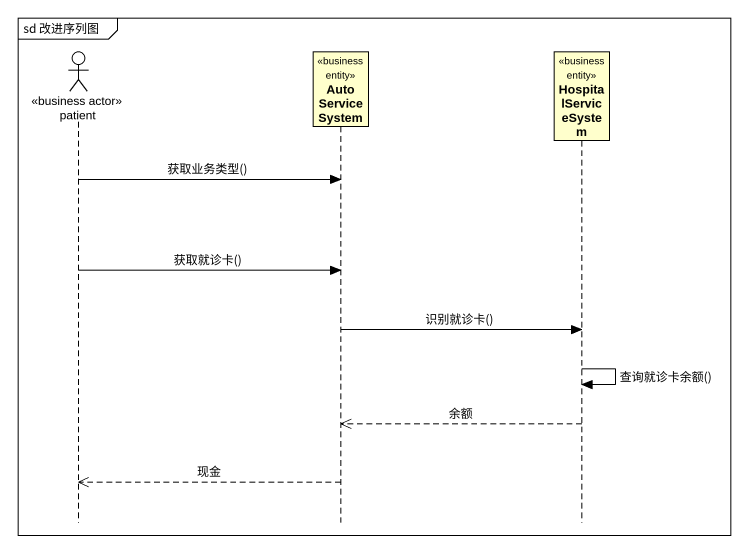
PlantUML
@startuml
mainframe sd 改进序列图
hide footbox
actor patient <<business actor>>
participant AutoServiceSystem <<business entity>>
participant HospitalServiceSystem <<business entity>>

patient -> AutoServiceSystem : 获取业务类型()
patient -> AutoServiceSystem : 获取就诊卡()
AutoServiceSystem -> HospitalServiceSystem : 识别就诊卡()
HospitalServiceSystem -> HospitalServiceSystem : 查询就诊卡余额()
HospitalServiceSystem -->> AutoServiceSystem : 余额
AutoServiceSystem -->> patient : 现金
@enduml
